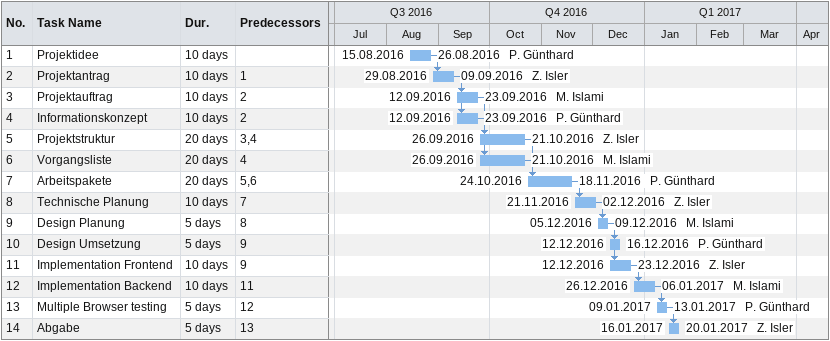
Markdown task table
| ID | Task | Duration | Start | Finish | Predecessors | Resources |
|---|---|---|---|---|---|---|
| 1 | Projektidee | 10d | 2016-08-15 | 2016-08-26 |  | P. Günthard |
| 2 | Projektantrag | 10d | 2016-08-29 | 2016-09-09 | 1 | Z. Isler |
| 3 | Projektauftrag | 10d | 2016-09-12 | 2016-09-23 | 2 | M. Islami |
| 4 | Informationskonzept | 10d | 2016-09-12 | 2016-09-23 | 2 | P. Günthard |
| 5 | Projektstruktur | 20d | 2016-09-26 | 2016-10-21 | 3, 4 | Z. Isler |
| 6 | Vorgangsliste | 20d | 2016-09-26 | 2016-10-21 | 4 | M. Islami |
| 7 | Arbeitspakete | 20d | 2016-10-24 | 2016-11-18 | 5, 6 | P. Günthard |
| 8 | Technische Planung | 10d | 2016-11-21 | 2016-12-02 | 7 | Z. Isler |
| 9 | Design Planung | 5d | 2016-12-05 | 2016-12-09 | 8 | M. Islami |
| 10 | Design Umsetzung | 5d | 2016-12-12 | 2016-12-16 | 9 | P. Günthard |
| 11 | Implementation Frontend | 10d | 2016-12-12 | 2016-12-23 | 9 | Z. Isler |
| 12 | Implementation Backend | 10d | 2016-12-26 | 2017-01-06 | 11 | M. Islami |
| 13 | Multiple Browser testing | 5d | 2017-01-09 | 2017-01-13 | 12 | P. Günthard |
| 14 | Abgabe | 5d | 2017-01-16 | 2017-01-20 | 13 | Z. Isler |
